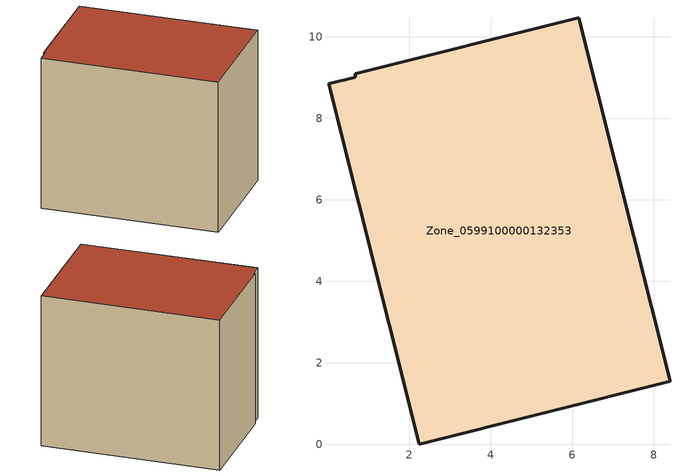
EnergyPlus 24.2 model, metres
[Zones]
Zone_0599100000132353
 floor ground (C_G): 0.02,8.85 0.68,9.01 0.67,9.09 6.17,10.47 8.4,1.54 2.25,0 z0
 wall outside (C_F): 8.4,1.54 6.17,10.47 0.67,9.09 0.68,9.01 0.02,8.85 2.25,0 8.4,1.54 z0:8.1
 roof outside (C_R): 0.68,9.01 0.02,8.85 2.25,0 8.4,1.54 6.17,10.47 0.67,9.09 z8.1
[BUILDING]
Pand.0599100000132353: North Axis=0; Terrain=City; Loads Convergence Tolerance Value=0.04; Temperature Convergence Tolerance Value=0.4; Solar Distribution=FullExterior; Maximum Number of Warmup Days=25; Minimum Number of Warmup Days=1
[Site:Location]
Rotterdam.The.Hague.AP_ZH_NLD Design_Conditions: Latitude=51.96; Longitude=4.45; Time Zone=1; Elevation=-4.5
[SITE:GROUNDTEMPERATURE:BUILDINGSURFACE]
18, 18, 18, 18, 18, 18, 18, 18, 18, 18, 18, 18
[MATERIAL] Thermal Absorptance=0.9; Solar Absorptance=0.7; Visible Absorptance=0.7
Name | Roughness | Thickness | Conductivity | Density | Specific Heat
G.TI.1946-1964 | MediumSmooth | 0.15 | 1 | 540 | 1210
F.TI.1946-1964 | Rough | 0.3 | 0.857143 | 1920 | 840
R.TI.1946-1964 | MediumRough | 0.2 | 0.277778 | 1500 | 1000
[CONSTRUCTION]
C_G: G.TI.1946-1964
C_F: F.TI.1946-1964
C_R: R.TI.1946-1964
[ZONE]
Zone_0599100000132353: Type=1; Multiplier=1; Ceiling Height=Autocalculate; Volume=Autocalculate; Floor Area=autocalculate; Part of Total Floor Area=Yes
[ZONEINFILTRATION:DESIGNFLOWRATE]
Infil_Zone_0599100000132353: Zone or ZoneList or Space or SpaceList=Zone_0599100000132353; Schedule=AlwaysOn; Design Flow Rate Calculation Method=Flow/Area; Flow Rate per Floor Area=0.003; Constant Term Coefficient=1; Temperature Term Coefficient=0; Velocity Term Coefficient=0; Velocity Squared Term Coefficient=0
[HVACTEMPLATE:ZONE:IDEALLOADSAIRSYSTEM]
Zone_0599100000132353: Maximum Heating Supply Air Temperature=50; Minimum Cooling Supply Air Temperature=13; Maximum Heating Supply Air Humidity Ratio=0.0156; Minimum Cooling Supply Air Humidity Ratio=0.0077; Heating Limit=NoLimit; Cooling Limit=NoLimit; Dehumidification Control Type=ConstantSensibleHeatRatio; Cooling Sensible Heat Ratio=0.7; Dehumidification Setpoint=60; Humidification Control Type=None; Humidification Setpoint=30; Outdoor Air Method=None; Outdoor Air Flow Rate per Person=0.00944; Outdoor Air Flow Rate per Zone Floor Area=0; Outdoor Air Flow Rate per Zone=0; Demand Controlled Ventilation Type=None; Outdoor Air Economizer Type=NoEconomizer; Heat Recovery Type=None; Sensible Heat Recovery Effectiveness=0.7; Latent Heat Recovery Effectiveness=0.65
[ZONECONTROL:THERMOSTAT]
ThermostatControl_Zone_0599100000132353: Zone or ZoneList=Zone_0599100000132353; Control Type Schedule=DualSetpointControlType; Control 1=Thermostat_Zone_0599100000132353; Temperature Difference Between Cutout And Setpoint=0
[THERMOSTATSETPOINT:DUALSETPOINT]
Thermostat_Zone_0599100000132353: Heating Setpoint Temperature Schedule=HeatingSetpoint_Zone_0599100000132353; Cooling Setpoint Temperature Schedule=CoolingSetpoint_Zone_0599100000132353
[SCHEDULE:COMPACT]
HeatingSetpoint_Zone_0599100000132353: Through: 12/31, For: AllDays, Until: 24:00, 21
CoolingSetpoint_Zone_0599100000132353: Through: 12/31, For: AllDays, Until: 24:00, 24
DualSetpointControlType: Through: 12/31, For: AllDays, Until: 24:00, 4
AlwaysOn: Through: 12/31, For: AllDays, Until: 24:00, 1
